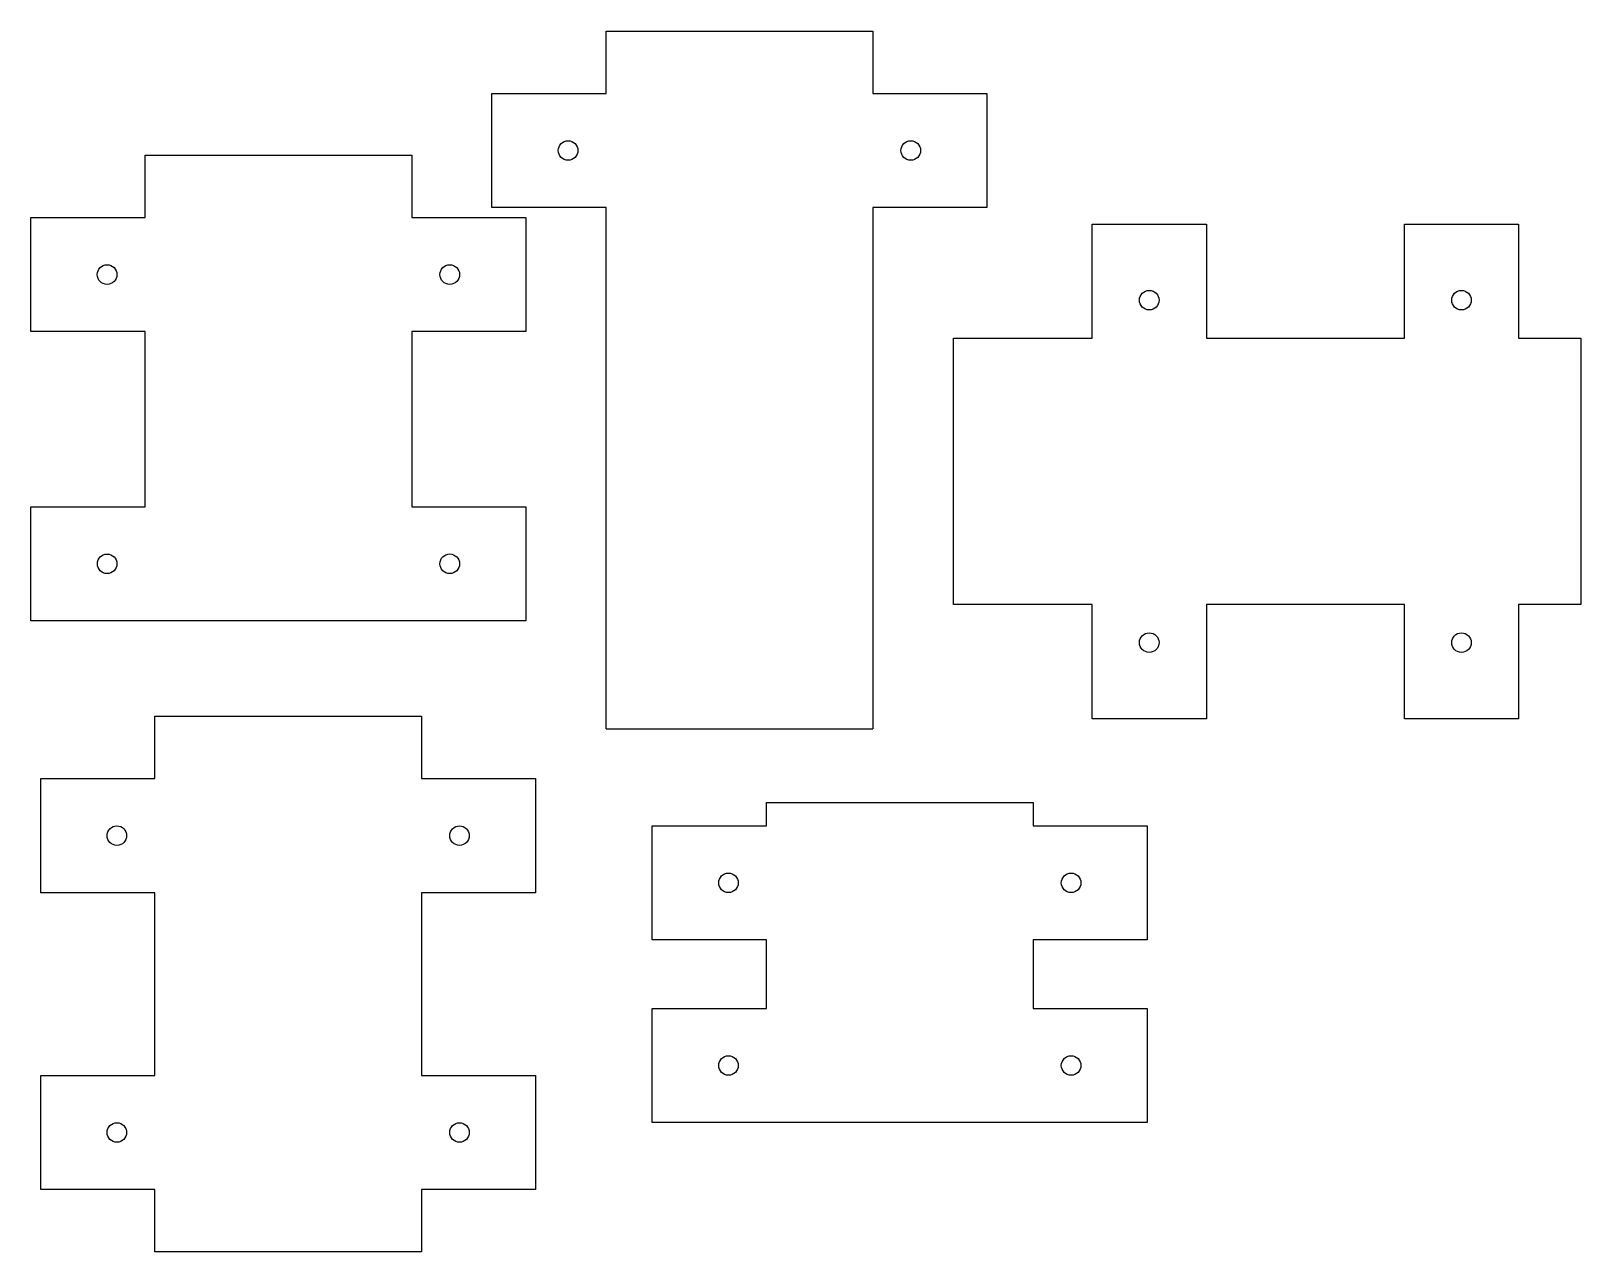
# Model space of a CAD drawing. Extents: x 0.5 to 10.7, y 3 to 11.
import ezdxf

# ---------------------------------------------------------------- set-up
doc = ezdxf.new("R2010")
doc.units = 0
doc.header["$MEASUREMENT"] = 0
doc.layers.get('0').update_dxf_attribs({"linetype": 'CONTINUOUS'})

msp = doc.modelspace()

# ---------------------------------------------------------------- linework, layer by layer
at = {"color": 5, "linetype": 'CONTINUOUS'}
for p, q in [((4.322, 10.594), (4.322, 11.004)), ((4.322, 11.004), (6.072, 11.004)), ((6.072, 11.004), (6.072, 10.594)), ((3.572, 9.844), (3.572, 10.594)), ((3.572, 10.594), (4.322, 10.594)), ((6.072, 10.594), (6.822, 10.594)), ((6.822, 10.594), (6.822, 9.844)), ((1.295, 10.189), (3.045, 10.189)), ((1.295, 9.779), (1.295, 10.189)), ((3.045, 10.189), (3.045, 9.779)), ((0.545, 9.779), (1.295, 9.779)), ((0.545, 9.029), (0.545, 9.779)), ((3.045, 9.779), (3.795, 9.779)), ((4.322, 9.844), (3.572, 9.844)), ((3.795, 9.779), (3.795, 9.029)), ((4.322, 6.42), (4.322, 9.844)), ((6.822, 9.844), (6.072, 9.844)), ((6.072, 9.844), (6.072, 6.42)), ((7.513, 8.986), (7.513, 9.736)), ((7.513, 9.736), (8.263, 9.736)), ((8.263, 9.736), (8.263, 8.986)), ((9.563, 8.986), (9.563, 9.736)), ((9.563, 9.736), (10.313, 9.736)), ((10.313, 9.736), (10.313, 8.986)), ((1.295, 9.029), (0.545, 9.029)), ((1.295, 7.879), (1.295, 9.029)), ((3.045, 9.029), (3.045, 7.879)), ((3.795, 9.029), (3.045, 9.029)), ((6.603, 7.236), (6.603, 8.986)), ((6.603, 8.986), (7.513, 8.986)), ((8.263, 8.986), (9.563, 8.986)), ((10.313, 8.986), (10.723, 8.986)), ((10.723, 8.986), (10.723, 7.236)), ((0.545, 7.879), (1.295, 7.879)), ((0.545, 7.129), (0.545, 7.879)), ((3.045, 7.879), (3.795, 7.879)), ((3.795, 7.879), (3.795, 7.129)), ((7.513, 7.236), (6.603, 7.236)), ((7.513, 6.486), (7.513, 7.236)), ((9.563, 7.236), (8.263, 7.236)), ((8.263, 7.236), (8.263, 6.486)), ((9.563, 6.486), (9.563, 7.236)), ((10.723, 7.236), (10.313, 7.236)), ((10.313, 7.236), (10.313, 6.486)), ((3.795, 7.129), (0.545, 7.129)), ((1.359, 6.503), (3.109, 6.503)), ((1.359, 6.093), (1.359, 6.503)), ((3.109, 6.503), (3.109, 6.093)), ((4.322, 6.42), (6.072, 6.42)), ((8.263, 6.486), (7.513, 6.486)), ((10.313, 6.486), (9.563, 6.486)), ((0.609, 5.343), (0.609, 6.093)), ((0.609, 6.093), (1.359, 6.093)), ((3.109, 6.093), (3.859, 6.093)), ((3.859, 6.093), (3.859, 5.343)), ((5.375, 5.783), (5.375, 5.936)), ((5.375, 5.936), (7.125, 5.936)), ((7.125, 5.936), (7.125, 5.783)), ((4.625, 5.033), (4.625, 5.783)), ((4.625, 5.783), (5.375, 5.783)), ((7.125, 5.783), (7.875, 5.783)), ((7.875, 5.783), (7.875, 5.033)), ((1.359, 5.343), (0.609, 5.343)), ((1.359, 4.143), (1.359, 5.343)), ((3.859, 5.343), (3.109, 5.343)), ((3.109, 5.343), (3.109, 4.143)), ((5.375, 5.033), (4.625, 5.033)), ((5.375, 4.583), (5.375, 5.033)), ((7.875, 5.033), (7.125, 5.033)), ((7.125, 5.033), (7.125, 4.583)), ((4.625, 3.833), (4.625, 4.583)), ((4.625, 4.583), (5.375, 4.583)), ((7.125, 4.583), (7.875, 4.583)), ((7.875, 4.583), (7.875, 3.833)), ((0.609, 3.393), (0.609, 4.143)), ((0.609, 4.143), (1.359, 4.143)), ((3.109, 4.143), (3.859, 4.143)), ((3.859, 4.143), (3.859, 3.393)), ((7.875, 3.833), (4.625, 3.833)), ((1.359, 3.393), (0.609, 3.393)), ((1.359, 2.983), (1.359, 3.393)), ((3.859, 3.393), (3.109, 3.393)), ((3.109, 3.393), (3.109, 2.983)), ((3.109, 2.983), (1.359, 2.983))]:
    msp.add_line(p, q, dxfattribs=at)
at = {"color": 1, "linetype": 'CONTINUOUS'}
for centre, radius in [((4.072, 10.219), 0.0643), ((6.322, 10.219), 0.0643), ((1.045, 9.404), 0.0643), ((3.295, 9.404), 0.0643), ((7.888, 9.236), 0.0643), ((9.938, 9.236), 0.0642), ((1.045, 7.504), 0.0642), ((3.295, 7.504), 0.0643), ((7.888, 6.986), 0.0643), ((9.938, 6.986), 0.0642), ((1.109, 5.718), 0.0643), ((3.359, 5.718), 0.0643), ((5.125, 5.408), 0.0643), ((7.375, 5.408), 0.0643), ((5.125, 4.208), 0.0642), ((7.375, 4.208), 0.0643), ((1.109, 3.768), 0.0642), ((3.359, 3.768), 0.0642)]:
    msp.add_circle(centre, radius, dxfattribs=at)

doc.saveas('drawing.dxf')
